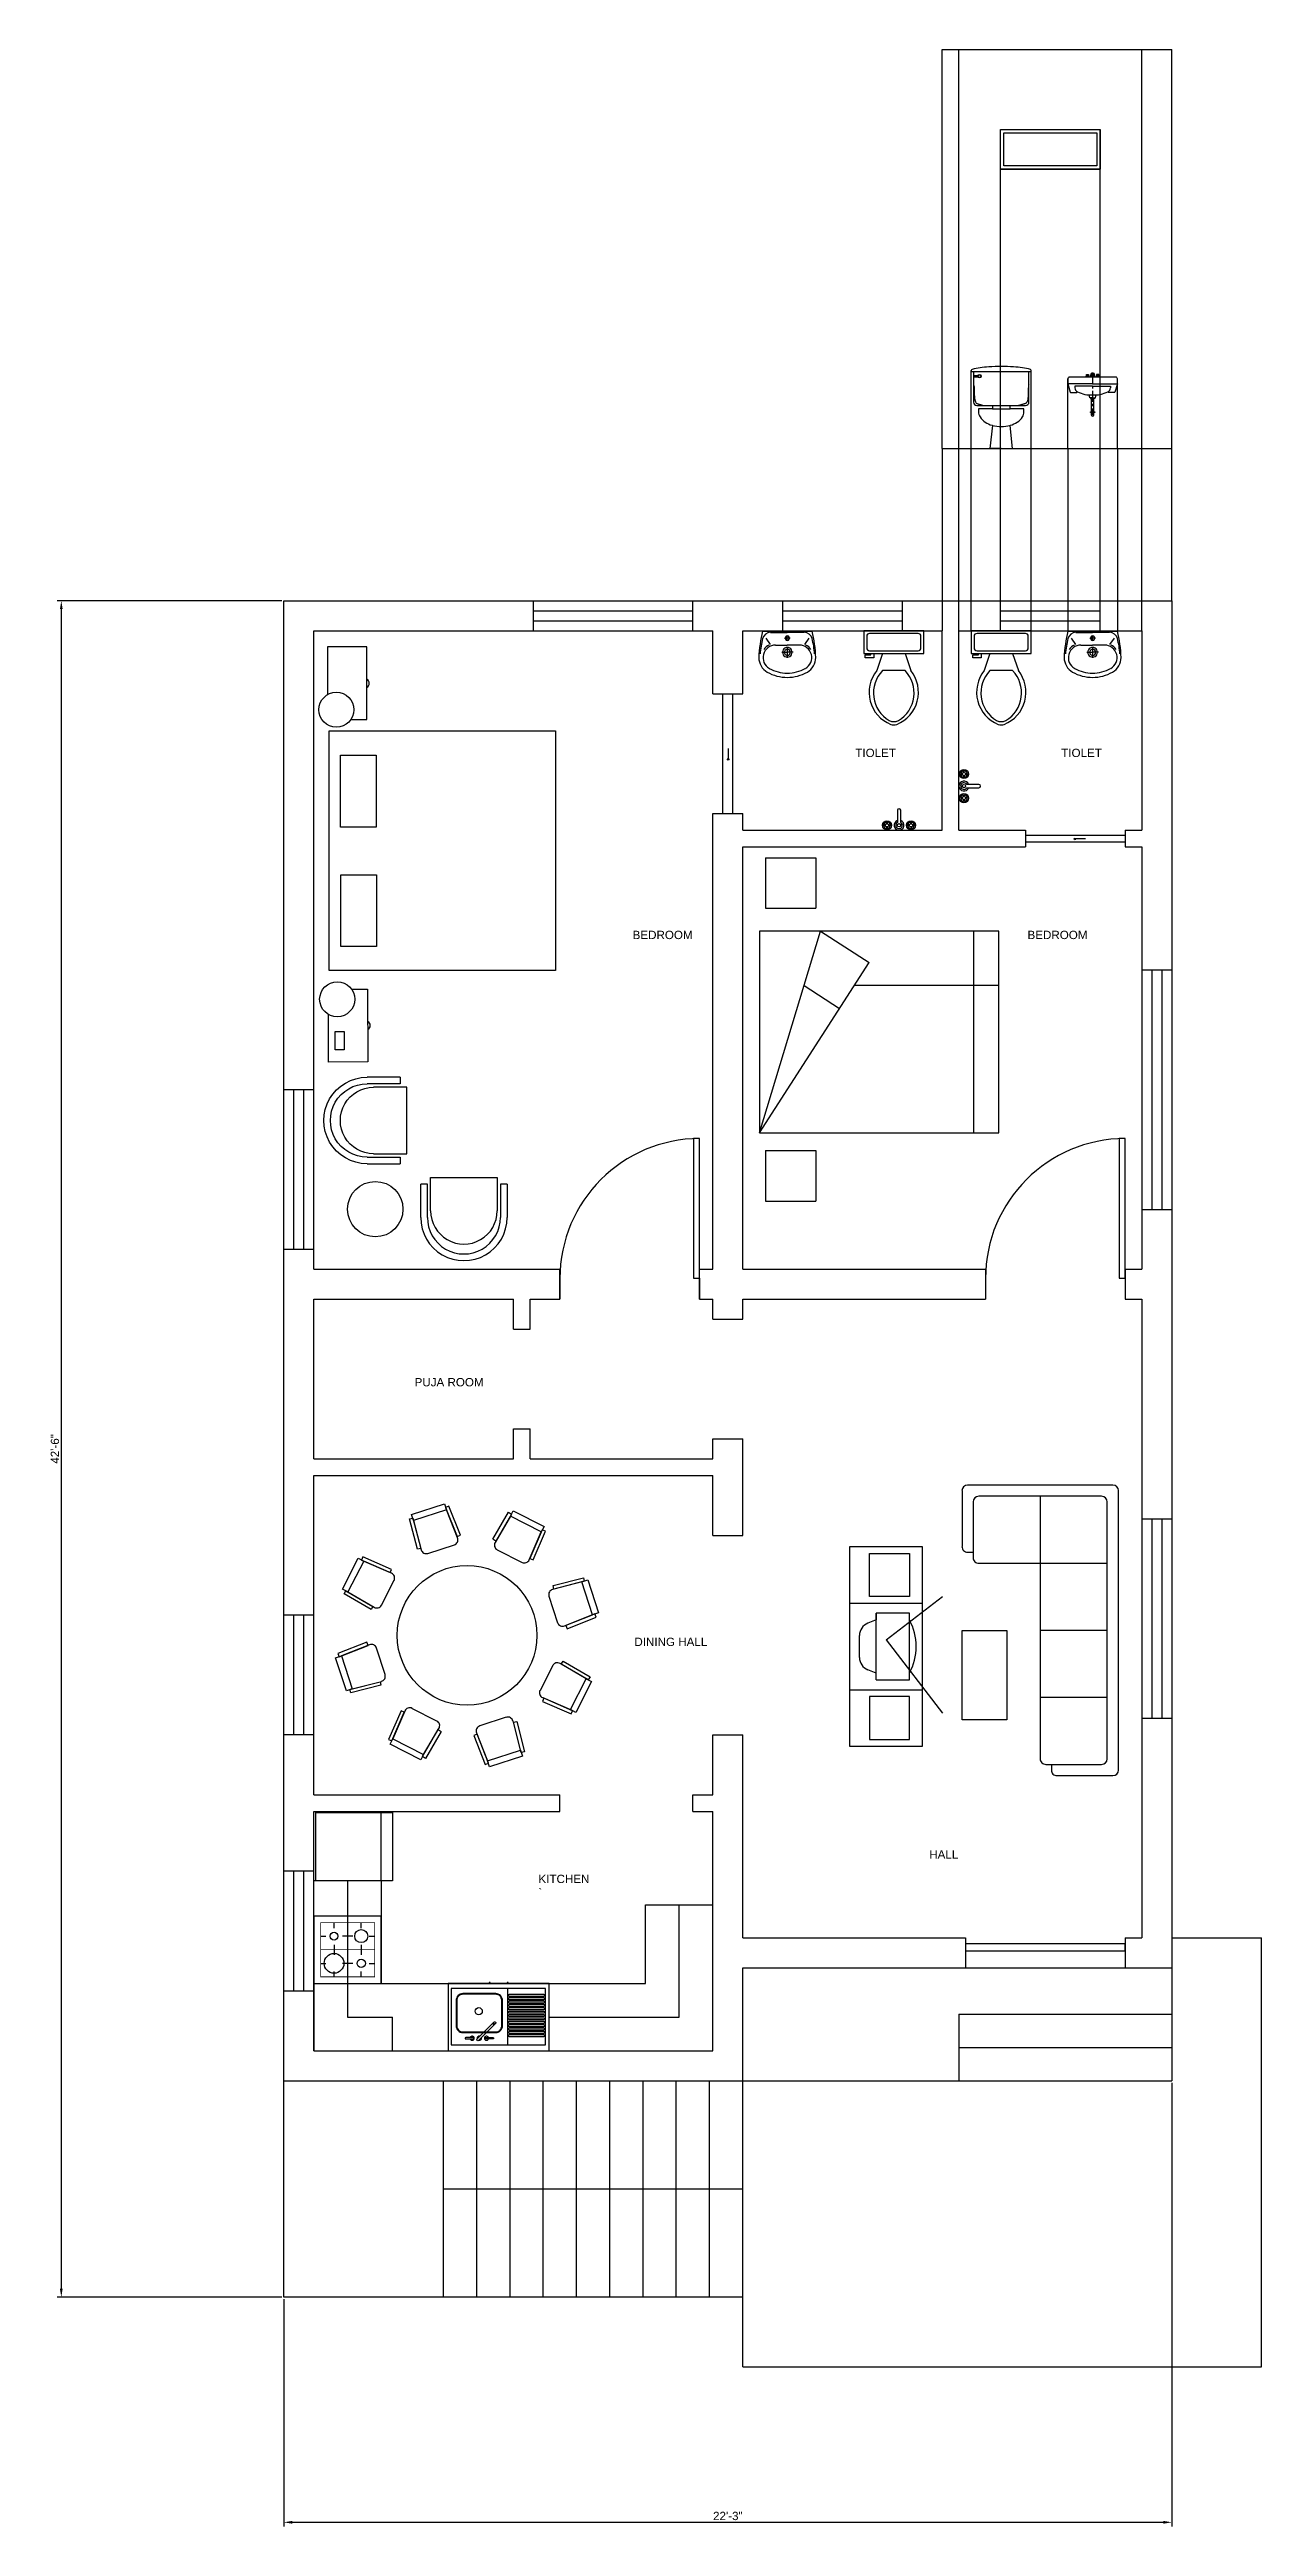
# Model space of a CAD drawing. Header units: inches. Extents: x 2289 to 2653, y 1474 to 2219.
import ezdxf

# ---------------------------------------------------------------- set-up
doc = ezdxf.new("R2010")
doc.units = ezdxf.units.IN
doc.linetypes.add('CENTER', pattern=[2, 1.25, -0.25, 0.25, -0.25])
for name, color, linetype in [('CATI', 34, 'Continuous'), ('DIMENSION', 7, 'Continuous'), ('DOORS', 3, 'Continuous'), ('FUR', 23, 'Continuous'), ('KAPı', 2, 'Continuous'), ('KULP', 3, 'Continuous'), ('PARKE', 33, 'Continuous'), ('STAIRS', 250, 'Continuous'), ('TBWC', 7, 'Continuous'), ('TEFRIS', 11, 'Continuous'), ('TEFRIŞ', 11, 'Continuous'), ('TEZGAH', 7, 'Continuous'), ('WALLS', 1, 'Continuous'), ('WASHROOM', 52, 'Continuous'), ('WINDOWS', 131, 'Continuous')]:
    doc.layers.add(name, color=color, linetype=linetype)
doc.styles.get("Standard").update_dxf_attribs({"font": 'arial.ttf'})
doc.dimstyles.new('ISO-25', dxfattribs={"dimtxt": 2.5, "dimasz": 2.5, "dimexe": 1.25, "dimexo": 0.625, "dimtad": 1, "dimdec": 0, "dimlunit": 4, "dimtxsty": 'Standard', "dimcen": 2.5, "dimadec": 0, "dimazin": 0, "dimtfac": 1, "dimtdec": 0, "dimtmove": 0, "dimatfit": 3, "dimfxl": 1, "dimarcsym": 0})

# ---------------------------------------------------------------- blocks, each defined once
blk = doc.blocks.new('*U2')
for p, q in [((0, 0), (0, -6)), ((-40, 0), (-40, -6))]:
    blk.add_line(p, q)
blk.add_lwpolyline([(0, 0), (0, 40), (-1.75, 40), (-1.75, 0)], close=True)
blk.add_arc((0, 0), 40, 90, 180)
blk = doc.blocks.new('*U9')
for p, q in [((0, 0), (0, -6)), ((-40, 0), (-40, -6))]:
    blk.add_line(p, q)
blk.add_lwpolyline([(0, 0), (-40, 0), (-40, -1.75), (0, -1.75)], close=True)
blk = doc.blocks.new('banghe19')
for p, q in [((-476, 1637), (-193, 1729)), ((-193, 1729), (-176, 1679)), ((-156, 1710), (-184, 1699)), ((-57, 1460), (-156, 1710)), ((-495, 1600), (-465, 1607)), ((-427, 1340), (-495, 1600)), ((-460, 1587), (-476, 1637)), ((-465, 1607), (-398, 1347)), ((-176, 1679), (-460, 1587)), ((-176, 1679), (-460, 1587)), ((-460, 1587), (-395, 1335)), ((-184, 1699), (-86, 1449)), ((-81, 1437), (-176, 1679)), ((221, 1425), (357, 1657)), ((373, 1623), (241, 1399)), ((383, 1641), (247, 1410)), ((357, 1657), (383, 1641)), ((373, 1623), (397, 1670)), ((638, 1488), (373, 1623)), ((638, 1488), (373, 1623)), ((397, 1670), (662, 1535)), ((647, 1507), (540, 1261)), ((567, 1249), (675, 1495)), ((662, 1535), (638, 1488)), ((675, 1495), (647, 1507)), ((-398, 1347), (-427, 1340)), ((-337, 1304), (-109, 1378)), ((-86, 1449), (-57, 1460)), ((247, 1410), (221, 1425)), ((259, 1336), (473, 1227)), ((535, 1250), (638, 1488)), ((-1070, 997), (-935, 1262)), ((-888, 1238), (-1023, 973)), ((-888, 1238), (-1023, 973)), ((-935, 1262), (-888, 1238)), ((-895, 1275), (-907, 1247)), ((-907, 1247), (-661, 1140)), ((-649, 1167), (-895, 1275)), ((-650, 1135), (-888, 1238)), ((-736, 859), (-627, 1073)), ((-661, 1140), (-649, 1167)), ((540, 1261), (567, 1249)), ((740, 1027), (1000, 1095)), ((1007, 1065), (747, 998)), ((987, 1060), (1037, 1076)), ((1000, 1095), (1007, 1065)), ((1037, 1076), (1129, 793)), ((-1023, 973), (-1070, 997)), ((-1057, 957), (-1041, 983)), ((-825, 821), (-1057, 957)), ((-1041, 983), (-810, 847)), ((-1023, 973), (-799, 841)), ((704, 937), (778, 709)), ((987, 1060), (735, 995)), ((747, 998), (740, 1027)), ((1079, 776), (987, 1060)), ((1079, 776), (987, 1060)), ((-810, 847), (-825, 821)), ((837, 681), (1079, 776)), ((1099, 784), (849, 686)), ((849, 686), (860, 657)), ((860, 657), (1110, 756)), ((1129, 793), (1079, 776)), ((1110, 756), (1099, 784)), ((-860, 543), (-1110, 444)), ((-1110, 444), (-1099, 416)), ((-1099, 416), (-849, 514)), ((-837, 519), (-1079, 424)), ((-849, 514), (-860, 543)), ((-704, 263), (-778, 491)), ((-1129, 407), (-1079, 424)), ((-1037, 124), (-1129, 407)), ((-1079, 424), (-987, 140)), ((-1079, 424), (-987, 140)), ((736, 341), (627, 127)), ((1023, 227), (799, 359)), ((810, 353), (825, 379)), ((1041, 217), (810, 353)), ((825, 379), (1057, 243)), ((888, -38), (1023, 227)), ((888, -38), (1023, 227)), ((1023, 227), (1070, 203)), ((1057, 243), (1041, 217)), ((-987, 140), (-1037, 124)), ((-1007, 135), (-747, 202)), ((-1000, 105), (-1007, 135)), ((-740, 173), (-1000, 105)), ((-987, 140), (-735, 205)), ((-747, 202), (-740, 173)), ((661, 60), (649, 33)), ((649, 33), (895, -75)), ((650, 65), (888, -38)), ((907, -47), (661, 60)), ((1070, 203), (935, -62)), ((-567, -49), (-675, -295)), ((-647, -307), (-540, -61)), ((-535, -50), (-638, -288)), ((-540, -61), (-567, -49)), ((-259, -136), (-473, -27)), ((-383, -441), (-247, -210)), ((-373, -423), (-241, -199)), ((-247, -210), (-221, -225)), ((337, -104), (109, -178)), ((460, -387), (395, -135)), ((398, -147), (427, -140)), ((465, -407), (398, -147)), ((427, -140), (495, -400)), ((935, -62), (888, -38)), ((895, -75), (907, -47)), ((-675, -295), (-647, -307)), ((-662, -335), (-638, -288)), ((-397, -470), (-662, -335)), ((-638, -288), (-373, -423)), ((-638, -288), (-373, -423)), ((-373, -423), (-397, -470)), ((-221, -225), (-357, -457)), ((86, -249), (57, -260)), ((57, -260), (156, -510)), ((81, -237), (176, -479)), ((184, -499), (86, -249)), ((176, -479), (460, -387)), ((176, -479), (460, -387)), ((460, -387), (476, -437)), ((495, -400), (465, -407)), ((-357, -457), (-383, -441)), ((156, -510), (184, -499)), ((193, -529), (176, -479)), ((476, -437), (193, -529))]:
    blk.add_line(p, q)
blk.add_circle((0, 600), 600)
for centre, start, end in [((-351, 1347), 194.546, 288), ((-123, 1421), 288, 21.454), ((280, 1376), 149.546, 243), ((-667, 1093), 333, 66.454), ((493, 1267), 243, 336.454), ((-776, 880), 239.546, 333), ((747, 951), 104.546, 198), ((821, 723), 198, 291.454), ((-821, 477), 18, 111.454), ((-747, 249), 284.546, 18), ((776, 320), 59.546, 153), ((667, 107), 153, 246.454), ((-493, -67), 63, 156.454), ((-280, -176), 329.546, 63), ((123, -221), 108, 201.454), ((351, -147), 14.546, 108)]:
    blk.add_arc(centre, 45, start, end)
blk = doc.blocks.new('ARF17')
for p, q in [((0.179, 0.541), (0.179, 0.493)), ((0.421, 0.541), (0.421, 0.493)), ((0.059, 0.421), (0.107, 0.421)), ((0.179, 0.255), (0.179, 0.345)), ((0.345, 0.421), (0.255, 0.421)), ((0.421, 0.255), (0.421, 0.345)), ((0.493, 0.421), (0.541, 0.421)), ((0.059, 0.179), (0.107, 0.179)), ((0.179, 0.107), (0.179, 0.059)), ((0.345, 0.179), (0.255, 0.179)), ((0.421, 0.107), (0.421, 0.059)), ((0.493, 0.179), (0.541, 0.179))]:
    blk.add_line(p, q)
blk.add_lwpolyline([(0, 0.6), (0, 0), (0.6, 0), (0.6, 0.6)], close=True)
at = {"const_width": 0.006}
blk.add_lwpolyline([(0.059, 0.541), (0.059, 0.059), (0.541, 0.059), (0.541, 0.541)], close=True, dxfattribs=at)
at = {"const_width": 0.005}
for points in [[(0.3, 0.541), (0.3, 0.059)], [(0.059, 0.3), (0.541, 0.3)]]:
    blk.add_lwpolyline(points, dxfattribs=at)
for centre, radius in [((0.179, 0.421), 0.0879), ((0.421, 0.421), 0.0352), ((0.421, 0.179), 0.058), ((0.179, 0.179), 0.0373)]:
    blk.add_circle(centre, radius)
blk = doc.blocks.new('AR365L')
blk.add_line((0, 0.1), (0.61, 0.1))
blk.add_lwpolyline([(0, 0), (0, 0.68), (0.61, 0.68), (0.61, 0)], close=True)
blk = doc.blocks.new('KLM21SAG')
blk.add_lwpolyline([(0.9, -0.6), (0.9, 0), (0, 0), (0, -0.6)], close=True)
at = {"layer": 'KULP'}
for points in [[(0.365, -0.6), (0.365, -0.61), (0.375, -0.61), (0.375, -0.6)], [(0.525, -0.6), (0.525, -0.61), (0.535, -0.61), (0.535, -0.6)]]:
    blk.add_lwpolyline(points, dxfattribs=at)
at = {"layer": 'TEFRIS'}
blk.add_line((0.373, -0.555), (0.373, -0.055), dxfattribs=at)
blk.add_lwpolyline([(0.033, -0.055), (0.033, -0.555), (0.873, -0.555), (0.873, -0.055)], close=True, dxfattribs=at)
for points in [[(0.053, -0.125), (0.353, -0.125, -1), (0.353, -0.145), (0.053, -0.145, -1), (0.053, -0.125)], [(0.053, -0.155), (0.353, -0.155, -1), (0.353, -0.175), (0.053, -0.175, -1), (0.053, -0.155)], [(0.053, -0.185), (0.353, -0.185, -1), (0.353, -0.205), (0.053, -0.205, -1), (0.053, -0.185)], [(0.053, -0.215), (0.353, -0.215, -1), (0.353, -0.235), (0.053, -0.235, -1), (0.053, -0.215)], [(0.053, -0.245), (0.353, -0.245, -1), (0.353, -0.265), (0.053, -0.265, -1), (0.053, -0.245)], [(0.053, -0.275), (0.353, -0.275, -1), (0.353, -0.295), (0.053, -0.295, -1), (0.053, -0.275)], [(0.053, -0.305), (0.353, -0.305, -1), (0.353, -0.325), (0.053, -0.325, -1), (0.053, -0.305)], [(0.053, -0.335), (0.353, -0.335, -1), (0.353, -0.355), (0.053, -0.355, -1), (0.053, -0.335)], [(0.053, -0.365), (0.353, -0.365, -1), (0.353, -0.385), (0.053, -0.385, -1), (0.053, -0.365)], [(0.053, -0.395), (0.353, -0.395, -1), (0.353, -0.415), (0.053, -0.415, -1), (0.053, -0.395)], [(0.053, -0.425), (0.353, -0.425, -1), (0.353, -0.445), (0.053, -0.445, -1), (0.053, -0.425)], [(0.053, -0.455), (0.353, -0.455, -1), (0.353, -0.475), (0.053, -0.475, -1), (0.053, -0.455)], [(0.053, -0.485), (0.353, -0.485, -1), (0.353, -0.505), (0.053, -0.505, -1), (0.053, -0.485)]]:
    blk.add_lwpolyline(points, format="xyb", dxfattribs=at)
for points in [[(0.417, -0.223), (0.417, -0.45, 0.414214), (0.477, -0.51), (0.769, -0.51, 0.414214), (0.829, -0.45), (0.829, -0.223, 0.414214), (0.769, -0.163), (0.477, -0.163, 0.414214)], [(0.423, -0.223), (0.423, -0.45, 0.414214), (0.477, -0.504), (0.769, -0.504, 0.414214), (0.823, -0.45), (0.823, -0.223, 0.414214), (0.769, -0.169), (0.477, -0.169, 0.414214)], [(0.479, -0.243), (0.63, -0.093, -1), (0.643, -0.106), (0.493, -0.257, -1)], [(0.502, -0.107), (0.57, -0.107, -0.563183), (0.57, -0.119), (0.502, -0.119, -1)], [(0.744, -0.107), (0.675, -0.107, 0.563183), (0.675, -0.119), (0.744, -0.119, 1)]]:
    blk.add_lwpolyline(points, format="xyb", close=True, dxfattribs=at)
for centre, radius in [((0.496, -0.24), 0.00635), ((0.628, -0.353), 0.0317)]:
    blk.add_circle(centre, radius, dxfattribs=at)
for centre, start, end in [((0.559, -0.113), 199.4712, 160.5288), ((0.623, -0.113), 75, 195), ((0.623, -0.113), 255, 15), ((0.687, -0.113), 19.4712, 340.5288)]:
    blk.add_arc(centre, 0.0191, start, end, dxfattribs=at)
at = {"layer": 'TEZGAH'}
blk.add_lwpolyline([(0, 0), (0, -0.6), (0.9, -0.6), (0.9, 0)], close=True, dxfattribs=at)
blk = doc.blocks.new('banghe56')
for p, q in [((-16, 1486), (-16, 39)), ((1207, 1541), (39, 1541)), ((2821, 1541), (762, 1541)), ((2876, 929), (2876, 1486)), ((95, 1374), (95, 151)), ((1207, 1430), (151, 1430)), ((762, 151), (762, 1430)), ((2709, 1430), (874, 1430)), ((1430, 1430), (1430, 762)), ((2097, 1430), (2097, 762)), ((2765, 818), (2765, 1374)), ((95, 762), (2709, 762)), ((95, 762), (762, 762)), ((2765, 874), (2821, 874)), ((1430, 429), (2320, 429)), ((1430, -16), (1430, 429)), ((2320, 429), (2320, -16)), ((151, 95), (707, 95)), ((651, 39), (651, 95)), ((39, -16), (596, -16)), ((2320, -16), (1430, -16))]:
    blk.add_line(p, q)
for centre, start, end in [((39, 1486), 90, 180), ((2821, 1486), 0, 90), ((151, 1374), 90, 180), ((2709, 1374), 0, 90), ((2709, 818), 270, 0), ((2821, 929), 270, 0), ((39, 39), 180, 270), ((151, 151), 180, 270), ((596, 39), 270, 0), ((707, 151), 270, 0)]:
    blk.add_arc(centre, 55.6, start, end)
blk = doc.blocks.new('banghe71')
for p, q in [((0, 733), (0, 0)), ((2000, 733), (0, 733)), ((500, 533), (67, 533)), ((67, 533), (67, 133)), ((500, 133), (500, 533)), ((567, 733), (567, 0)), ((733, 467), (766, 550)), ((890, 633), (1110, 633)), ((1267, 467), (1234, 550)), ((1433, 733), (1433, 0)), ((1500, 533), (1933, 533)), ((1500, 133), (1500, 533)), ((1933, 533), (1933, 133)), ((2000, 0), (2000, 733)), ((1067, 367), (333, -200)), ((667, 467), (733, 467)), ((667, 467), (1333, 467)), ((667, 467), (667, 133)), ((1067, 367), (1500, -200)), ((1333, 467), (1267, 467)), ((1333, 133), (1333, 467)), ((0, 0), (2000, 0)), ((67, 133), (500, 133)), ((667, 133), (1333, 133)), ((1933, 133), (1500, 133))]:
    blk.add_line(p, q)
for centre, radius, start, end in [((890, 500), 133, 90, 158.1986), ((1110, 500), 133, 21.8014, 90), ((1000, 613), 549, 240.9454, 299.0546)]:
    blk.add_arc(centre, radius, start, end)
blk = doc.blocks.new('banghe49')
for p, q in [((-317, 834), (-317, 1502)), ((-317, 1502), (17, 1502)), ((-250, 1602), (83, 1602)), ((-250, 1602), (-250, 1535)), ((-250, 1535), (83, 1535)), ((17, 834), (-317, 834)), ((83, 801), (-250, 801)), ((-250, 801), (-250, 734)), ((-1324, 528), (-1324, 195)), ((-1324, 528), (-1257, 528)), ((-1257, 528), (-1257, 195)), ((-556, 595), (-1224, 595)), ((-1224, 595), (-1224, 261)), ((-556, 261), (-556, 595)), ((-523, 195), (-523, 528)), ((-523, 528), (-456, 528)), ((-456, 195), (-456, 528)), ((83, 734), (-250, 734))]:
    blk.add_line(p, q)
blk.add_circle((0, 278), 278)
for centre, radius in [((17, 1168), 334), ((83, 1168), 434), ((83, 1168), 367)]:
    blk.add_arc(centre, radius, 270, 90)
at = {"extrusion": (0, 0, -1)}
for centre, major_axis, start_param, end_param in [((-890, 261), (-236, 236), 2.356194, 5.497787), ((-890, 195), (-307, 307), 2.356194, 5.497787), ((-890, 195), (260, 260), 0.785398, 3.926991)]:
    blk.add_ellipse(centre, major_axis=major_axis, ratio=1, start_param=start_param, end_param=end_param, dxfattribs=at)
blk = doc.blocks.new('hgjfhjgjd')
at = {"layer": 'CATI'}
for p, q in [((85915.6, -3947.5), (85897.5, -3975.7)), ((85915.6, -4102), (85915.6, -3987.4)), ((85958.8, -4082), (85798.8, -4082))]:
    blk.add_line(p, q, dxfattribs=at)
at = {"layer": 'PARKE'}
for p, q in [((85744.6, -3916.8), (85744.6, -3956.8)), ((85784.6, -3916.8), (85744.6, -3916.8)), ((85784.6, -3916.8), (85784.6, -3956.8)), ((85798.8, -3912), (85958.8, -3960.6)), ((85798.8, -3912), (85933.9, -3999.2)), ((85976.9, -3916.8), (85976.9, -3956.8)), ((86016.9, -3916.8), (85976.9, -3916.8)), ((86016.9, -3916.8), (86016.9, -3956.8)), ((85784.6, -3956.8), (85744.6, -3956.8)), ((85958.8, -3960.6), (85933.9, -3999.2)), ((86016.9, -3956.8), (85976.9, -3956.8))]:
    blk.add_line(p, q, dxfattribs=at)
blk.add_lwpolyline([(85798.8, -4102), (85958.8, -4102), (85958.8, -3912), (85798.8, -3912)], close=True, dxfattribs=at)
blk = doc.blocks.new('Faucet - Bathroom top')
for p, q in [((-4.107, 0.125), (-4.375, 0.125)), ((-3.75, 0.4788), (-3.75, 0.75)), ((-3.5, 0.482), (-3.5, 0.75)), ((-3.1461, 0.125), (-2.875, 0.125)), ((3.143, 0.125), (2.875, 0.125)), ((3.5, 0.4788), (3.5, 0.75)), ((3.75, 0.482), (3.75, 0.75)), ((4.1039, 0.125), (4.375, 0.125)), ((-4.1039, -0.125), (-4.375, -0.125)), ((-3.75, -0.4821), (-3.75, -0.75)), ((-3.5, -0.4789), (-3.5, -0.75)), ((-3.143, -0.125), (-2.875, -0.125)), ((-0.5, -0.8639), (-0.5, -4.5)), ((0.5, -4.5), (0.5, -0.8631)), ((3.1461, -0.125), (2.875, -0.125)), ((3.5, -0.4821), (3.5, -0.75)), ((3.75, -0.4789), (3.75, -0.75)), ((4.107, -0.125), (4.375, -0.125))]:
    blk.add_line(p, q)
for centre, radius in [((-3.625, 0), 1.375), ((-4.625, 0), 0.2795), ((-3.625, 0), 0.5), ((-3.625, 1), 0.2795), ((-2.625, 0), 0.2795), ((0, 0), 0.5), ((3.625, 0), 1.375), ((2.625, 0), 0.2795), ((3.625, 0), 0.5), ((3.625, 1), 0.2795), ((4.625, 0), 0.2795), ((-3.625, -1), 0.2795), ((3.625, -1), 0.2795)]:
    blk.add_circle(centre, radius)
for centre, radius, start, end in [((-3.625, 0), 1, 105.2407, 164.2093), ((-3.625, 0), 1, 16.44125, 74.07887), ((0, 0), 1.5, 289.6514, 250.3603), ((0, 0), 1, 300.3431, 239.7554), ((3.625, 0), 1, 106.12, 164.0884), ((3.625, 0), 1, 16.23422, 73.90469), ((-3.625, 0), 1, 196.2342, 253.9047), ((-3.625, 0), 1, 286.12, 344.0884), ((0, -4.5), 0.5, 180, 0), ((3.625, 0), 1, 196.4413, 254.0789), ((3.625, 0), 1, 285.2407, 344.2093)]:
    blk.add_arc(centre, radius, start, end)
blk = doc.blocks.new('Toilet - top')
for p, q in [((-10, -8.5), (-8, -8.5)), ((-10, -9.5), (-10, -8.5)), ((-8, -8.5), (-8, -8)), ((-7, -8), (-7, -9.5)), ((-4, -8), (-6, -14)), ((4, -8), (6, -14)), ((9.5, -6), (9.5, -2)), ((-7, -9.5), (-10, -9.5)), ((4, -14), (-4, -14))]:
    blk.add_line(p, q)
blk.add_lwpolyline([(10.5, -8), (10.5, 0), (-10.5, 0), (-10.5, -8)], close=True)
for points in [[(-9.5, -2), (-9.5, -6)], [(8.5, -1), (-8.5, -1)], [(-8.5, -7), (8.5, -7)]]:
    blk.add_lwpolyline(points)
for centre, radius, start, end in [((-8.62, -1.88), 0.884, 81.8699, 188.1301), ((-8.62, -6.12), 0.884, 171.8699, 278.1301), ((8.62, -1.88), 0.884, 351.8699, 98.1301), ((8.62, -6.12), 0.884, 261.8699, 8.1301), ((3.52, -21.58), 12.17, 141.46911, 247.97143), ((4.2, -21.82), 11.33, 136.36773, 238.94682), ((-3.52, -21.58), 12.17, 292.02843, 38.53071), ((-4.2, -21.82), 11.33, 301.05301, 43.63209), ((0, -27.88), 4, 245.73182, 294.26817), ((0, -29), 4, 254.86053, 285.13947)]:
    blk.add_arc(centre, radius, start, end)
blk = doc.blocks.new('20')
at = {"layer": 'TEFRIŞ'}
for p, q in [((-1695.8, 84.6), (-1657.1, 84.6)), ((-1693.3, 79.1), (-1689.8, 74.2)), ((-1689.5, 83.6), (-1676.5, 83.6)), ((-1663.4, 83.6), (-1676.5, 83.6)), ((-1659.6, 79.1), (-1663.2, 74.2)), ((-1685.8, 73.6), (-1676.5, 73.6)), ((-1667.2, 73.6), (-1676.5, 73.6))]:
    blk.add_line(p, q, dxfattribs=at)
at = {"layer": 'TEFRIŞ', "color": 8}
for p, q in [((-1678.6, 79.1), (-1676.5, 79.1)), ((-1676.5, 77), (-1676.5, 81.2)), ((-1674.3, 79.1), (-1676.5, 79.1)), ((-1680.9, 68.1), (-1676.5, 68.1)), ((-1676.5, 72.4), (-1676.5, 63.9)), ((-1672, 68.1), (-1676.5, 68.1))]:
    blk.add_line(p, q, dxfattribs=at)
at = {"layer": 'TEFRIŞ'}
for centre, major_axis, start_param, end_param in [((-1578.9, 57.7), (84.9, 84.9), 2.129634, 2.303897), ((-1623.6, 60.7), (52.6, 52.6), 2.110921, 2.27395), ((-1689.5, 77.2), (4.58, 4.58), 0.785398, 2.110921), ((-1663.4, 77.2), (4.58, -4.58), 1.030672, 2.356194), ((-1774.1, 57.7), (84.9, -84.9), 0.837695, 1.011959), ((-1729.3, 60.7), (52.6, -52.6), 0.867643, 1.030672), ((-1685.8, 64), (9.16, 9.16), 2.356194, 3.415633), ((-1685.8, 64), (6.85, 6.85), 0.778431, 3.420188), ((-1685.8, 64), (7.77, -7.77), 2.837424, 3.323056), ((-1667.1, 64), (6.85, -6.85), 6.00459, 8.646347), ((-1667.1, 64), (7.77, 7.77), -0.181463, 0.304169), ((-1667.2, 64), (9.16, -9.16), 6.009145, 7.068583), ((-1676.5, 80.5), (22.6, 22.6), 3.415633, 3.926991), ((-1676.5, 80.5), (20.3, -20.3), 4.986429, 5.497787), ((-1676.5, 80.5), (20.3, 20.3), 3.926991, 4.438348), ((-1676.5, 80.5), (22.6, -22.6), 5.497787, 6.009145)]:
    blk.add_ellipse(centre, major_axis=major_axis, ratio=1, start_param=start_param, end_param=end_param, dxfattribs=at)
at = {"layer": 'TEFRIŞ', "color": 8}
for centre, major_axis, start_param, end_param in [((-1676.5, 79.1), (1.24, -1.24), 2.356194, 5.497787), ((-1676.5, 79.1), (1.24, -1.24), 5.497787, 8.63938), ((-1676.5, 68.1), (2.65, -2.65), 2.356194, 5.497787), ((-1676.5, 68.1), (1.63, 1.63), 0.785398, 3.926991), ((-1676.5, 68.1), (2.65, -2.65), 5.497787, 8.63938), ((-1676.5, 68.1), (1.63, 1.63), 3.926991, 7.068583)]:
    blk.add_ellipse(centre, major_axis=major_axis, ratio=1, start_param=start_param, end_param=end_param, dxfattribs=at)
blk = doc.blocks.new('WC01_F')
at = {"linetype": 'Continuous'}
for p, q in [((20, 695), (520, 695)), ((190, 390), (350, 390)), ((190, 360), (350, 360))]:
    blk.add_line(p, q, dxfattribs=at)
for p, q in [((20, 659), (58, 659)), ((20, 649), (58, 649)), ((475, 390), (490, 390)), ((270, 0), (167, 0))]:
    blk.add_line(p, q)
blk.add_lwpolyline([(50, 390), (190, 390), (190, 360), (65, 360), (65, 333, 0.142647), (79, 286, 0.107171), (125, 239, 0.078572), (188, 211, 0.001404), (190, 210), (167, 0), (373, 0), (350, 210, 0.001404), (352, 211, 0.078572), (415, 239, 0.107171), (461, 286, 0.142647), (475, 333), (475, 360), (350, 360), (350, 390), (490, 390, 0.414214), (520, 420), (520, 695), (540, 695), (540, 705, 0.326093), (533, 714, 0.044539), (461, 730, 0.019249), (382, 738, 0.013723), (270, 741, 0.013723), (158, 738, 0.019249), (79, 730, 0.044539), (7, 714, 0.326093), (0, 705), (0, 695), (20, 695), (20, 420, 0.414214), (50, 390), (65, 390)], format="xyb")
for points in [[(20, 577), (23, 570), (25, 559), (26, 544), (27, 526), (27, 508), (27, 488), (28, 470), (29, 454), (31, 440), (34, 430), (37, 422), (41, 416), (45, 411), (49, 408), (53, 406), (58, 404), (62, 403), (66, 401), (71, 400), (77, 399), (84, 397), (92, 395), (103, 393), (115, 390)], [(520, 577), (517, 570), (515, 559), (514, 544), (513, 526), (513, 508), (513, 488), (512, 470), (511, 454), (509, 440), (506, 430), (503, 422), (499, 416), (495, 411), (491, 408), (487, 406), (482, 404), (478, 403), (474, 401), (469, 400), (463, 399), (456, 397), (448, 395), (437, 393), (425, 390)]]:
    blk.add_lwpolyline(points)
for radius in [16.2, 11.2]:
    blk.add_circle((74, 654), radius)
blk.add_arc((270, 514), 314, 255.2338, 284.7662, dxfattribs=at)
blk = doc.blocks.new('LAVABO1F')
at = {"layer": 'TBWC', "color": 3, "linetype": 'CENTER'}
for p, q in [((0, 8.47), (0, 3.75)), ((0, 8.3), (0, 8.47))]:
    blk.add_line(p, q, dxfattribs=at)
at = {"layer": 'TBWC', "color": 5, "linetype": 'Continuous'}
for p, q in [((0, 7), (-2, 7)), ((-2, 7), (-2, 6.8)), ((0, 7), (2, 7)), ((2, 7), (2, 6.8)), ((0, 4), (0, 3.75))]:
    blk.add_line(p, q, dxfattribs=at)
at = {"layer": 'TBWC', "color": 3, "linetype": 'Continuous'}
for p, q in [((-0.63, 8.3), (-0.65, 8)), ((-0.53, 8.3), (-0.5, 8)), ((0.53, 8.3), (0.5, 8)), ((0.63, 8.3), (0.65, 8))]:
    blk.add_line(p, q, dxfattribs=at)
at = {"layer": 'TBWC', "color": 5, "linetype": 'Continuous'}
for points in [[(-0.23, 8.01), (-0.17, 8.37, -0.371222), (-0.04, 8.47, 0.008086), (0, 8.47, 0.008086), (0.04, 8.47, -0.371222), (0.17, 8.37), (0.23, 8.01)], [(2.8, 7.25), (2.8, 7.8, 0.414214), (2.6, 8), (0, 8), (-2.6, 8, 0.414214), (-2.8, 7.8), (-2.8, 7.25)], [(0, 7.25), (-2.8, 7.25), (-2.52, 6.32, 0.331206), (-2.43, 6.25), (-1.85, 6.25, 0.414214), (-1.75, 6.35), (-1.75, 6.36)], [(0, 7.25), (2.8, 7.25), (2.52, 6.32, -0.331206), (2.43, 6.25), (1.85, 6.25, -0.414214), (1.75, 6.35), (1.75, 6.36)], [(0, 5.58), (-0.15, 5.58), (-0.15, 4.1, 1)], [(-0.15, 4), (-0.15, 3.75, 1), (0.15, 3.75), (0.15, 4)]]:
    blk.add_lwpolyline(points, format="xyb", dxfattribs=at)
for points in [[(-0.75, 8), (-0.7, 8.3), (-0.45, 8.3), (-0.4, 8)], [(0, 5.67), (-0.32, 5.67), (-0.4, 6.01)], [(-0.24, 5.67), (-0.24, 5.58), (0.1, 5.58)], [(0.24, 5.67), (0.24, 5.58), (-0.11, 5.58)], [(0.24, 5.67), (0.24, 5.58), (-0.1, 5.58)], [(0, 5.67), (0.32, 5.67), (0.4, 6.01)], [(0.75, 8), (0.7, 8.3), (0.45, 8.3), (0.4, 8)], [(0.15, 4.1), (0.15, 5.59)]]:
    blk.add_lwpolyline(points, dxfattribs=at)
for points in [[(-0.14, 8.3), (-0.14, 8.19), (0.13, 8.19), (0.13, 8.3)], [(-0.25, 4), (-0.25, 4.1), (0.24, 4.1), (0.24, 4)]]:
    blk.add_lwpolyline(points, close=True, dxfattribs=at)
for centre, radius, start, end in [((-1.5, 6.8), 0.5, 180, 244.1021), ((-0.19, 9.5), 3.51, 244.1021, 273.0665), ((0.19, 9.5), 3.51, 266.9335, 295.8979), ((1.5, 6.8), 0.5, 295.8979, 0)]:
    blk.add_arc(centre, radius, start, end, dxfattribs=at)
blk = doc.blocks.new('*D41')
at = {"layer": 'Defpoints', "color": 0, "transparency": 16777216}
for p in [(2359.38, 2053.41), (2292.41, 1543.41), (2359.38, 1543.41)]:
    blk.add_point(p, dxfattribs=at)
at = {"layer": 'DIMENSION', "color": 0, "lineweight": -2, "transparency": 16777216}
for p, q in [((2358.76, 2053.41), (2291.16, 2053.41)), ((2292.41, 2050.91), (2292.41, 1545.91)), ((2358.76, 1543.41), (2291.16, 1543.41))]:
    blk.add_line(p, q, dxfattribs=at)
at = {"layer": 'DIMENSION', "color": 0, "transparency": 16777216}
for points in [[(2291.99, 2050.91), (2292.82, 2050.91), (2292.41, 2053.41)], [(2291.99, 1545.91), (2292.82, 1545.91), (2292.41, 1543.41)]]:
    blk.add_solid(points, dxfattribs=at)
at = {"layer": 'DIMENSION', "color": 0, "transparency": 16777216, "insert": (2290.5, 1798.41), "char_height": 2.5, "attachment_point": 5, "rotation": 90}
blk.add_mtext('42\'-6"', dxfattribs=at)
blk = doc.blocks.new('*D42')
at = {"layer": 'Defpoints', "color": 0, "transparency": 16777216}
for p in [(2626.38, 1608.41), (2359.38, 1543.41), (2626.38, 1475.68)]:
    blk.add_point(p, dxfattribs=at)
at = {"layer": 'DIMENSION', "color": 0, "lineweight": -2, "transparency": 16777216}
for p, q in [((2626.38, 1607.79), (2626.38, 1474.43)), ((2359.38, 1542.79), (2359.38, 1474.43)), ((2361.88, 1475.68), (2623.88, 1475.68))]:
    blk.add_line(p, q, dxfattribs=at)
at = {"layer": 'DIMENSION', "color": 0, "transparency": 16777216}
for points in [[(2361.88, 1476.1), (2361.88, 1475.26), (2359.38, 1475.68)], [(2623.88, 1476.1), (2623.88, 1475.26), (2626.38, 1475.68)]]:
    blk.add_solid(points, dxfattribs=at)
at = {"layer": 'DIMENSION', "color": 0, "transparency": 16777216, "insert": (2492.88, 1477.58), "char_height": 2.5, "attachment_point": 5}
blk.add_mtext('22\'-3"', dxfattribs=at)

msp = doc.modelspace()

# ---------------------------------------------------------------- linework, layer by layer
for p, q in [((2557.38, 2219.15), (2626.38, 2219.15)), ((2574.88, 2099.15), (2574.88, 2195.15)), ((2604.88, 2099.15), (2604.88, 2195.15)), ((2574.88, 2183.15), (2604.88, 2183.15)), ((2566.11, 2099.15), (2566.11, 2122.65)), ((2584.11, 2099.15), (2584.11, 2122.65)), ((2595.14, 2099.15), (2595.14, 2120.12)), ((2610.06, 2099.15), (2610.06, 2120.12)), ((2557.38, 2099.15), (2626.38, 2099.15)), ((2557.38, 2099.15), (2557.38, 2044.41)), ((2562.38, 2044.41), (2562.38, 2099.15)), ((2566.11, 2044.41), (2566.11, 2099.15)), ((2574.88, 2053.41), (2574.88, 2099.15)), ((2584.11, 2044.41), (2584.11, 2099.15)), ((2595.14, 2099.15), (2595.14, 2044.41)), ((2604.88, 2053.41), (2604.88, 2099.15)), ((2610.06, 2099.15), (2610.06, 2044.3)), ((2617.38, 2044.41), (2617.38, 2099.15)), ((2626.38, 2053.41), (2626.38, 2099.15)), ((2610.06, 2044.3), (2610.06, 2044.41)), ((2442.38, 1843.41), (2442.38, 1852.41)), ((2484.38, 1843.41), (2484.38, 1852.41)), ((2570.38, 1852.41), (2570.38, 1843.41)), ((2612.38, 1852.41), (2612.38, 1843.41)), ((2564.38, 1651.41), (2564.38, 1642.41)), ((2612.38, 1651.41), (2612.38, 1642.41))]:
    msp.add_line(p, q)
msp.add_lwpolyline([(2434.38, 2050.41), (2482.38, 2050.41)])
at = {"layer": 'KAPı'}
for p, q in [((2492.97, 2008.97), (2492.97, 2005.86)), ((2600.45, 1981.82), (2597.34, 1981.82))]:
    msp.add_line(p, q, dxfattribs=at)
for points in [[(2492.97, 2005.45), (2492.7, 2005.86), (2493.24, 2005.86)], [(2596.93, 1981.82), (2597.34, 1982.09), (2597.34, 1981.55)]]:
    msp.add_lwpolyline(points, close=True, dxfattribs=at)
at = {"layer": 'STAIRS'}
for p, q in [((2562.31, 1628.41), (2626.38, 1628.41)), ((2562.31, 1628.41), (2562.31, 1608.41)), ((2562.31, 1618.41), (2626.38, 1618.41)), ((2407.38, 1543.41), (2407.38, 1608.41)), ((2417.38, 1543.41), (2417.38, 1608.41)), ((2427.38, 1543.41), (2427.38, 1608.41)), ((2437.38, 1543.41), (2437.38, 1608.41)), ((2447.38, 1543.41), (2447.38, 1608.41)), ((2457.38, 1543.41), (2457.38, 1608.41)), ((2467.38, 1543.41), (2467.38, 1608.41)), ((2477.38, 1543.41), (2477.38, 1608.41)), ((2487.38, 1543.41), (2487.38, 1608.41)), ((2497.38, 1543.41), (2497.38, 1608.41)), ((2407.38, 1575.91), (2497.38, 1575.91))]:
    msp.add_line(p, q, dxfattribs=at)
at = {"layer": 'TEFRIS'}
msp.add_line((2376.43, 1985.37), (2376.38, 2006.92), dxfattribs=at)
for points in [[(2379.52, 2017.68), (2384.32, 2017.69), (2384.26, 2039.57), (2372.47, 2039.54), (2372.51, 2025.22)], [(2379.74, 1936.62), (2384.53, 1936.63), (2384.59, 1914.75), (2372.8, 1914.72), (2372.76, 1929.03)]]:
    msp.add_lwpolyline(points, dxfattribs=at)
for points in [[(2372.96, 1942.27), (2372.96, 2014.27), (2441, 2014.27), (2441, 1942.27)], [(2376.43, 1985.37), (2376.43, 2006.95), (2387.15, 2006.95), (2387.15, 1985.37)], [(2376.53, 1949.46), (2376.53, 1971.04), (2387.25, 1971.04), (2387.25, 1949.46)], [(2374.78, 1923.95), (2377.46, 1923.95), (2377.47, 1918.45), (2374.79, 1918.44)]]:
    msp.add_lwpolyline(points, close=True, dxfattribs=at)
for centre in [(2375.16, 2020.65), (2375.39, 1933.61)]:
    msp.add_circle(centre, 5.28, dxfattribs=at)
for centre in [(2383.68, 2028.59), (2383.96, 1925.72)]:
    msp.add_arc(centre, 1.37, 296.35986, 63.94464, dxfattribs=at)
at = {"layer": 'TEFRIŞ'}
for p, q in [((2388.66, 1668.52), (2368.38, 1668.52)), ((2368.38, 1644.46), (2368.38, 1668.52)), ((2378.52, 1668.52), (2378.52, 1627.55)), ((2388.66, 1668.52), (2388.66, 1637.69)), ((2468.1, 1661.36), (2488.38, 1661.36)), ((2468.1, 1637.69), (2468.1, 1661.36)), ((2478.24, 1627.55), (2478.24, 1661.36)), ((2488.38, 1617.41), (2488.38, 1661.36)), ((2368.38, 1644.46), (2368.38, 1617.41)), ((2385.28, 1637.69), (2468.1, 1637.69)), ((2378.52, 1627.55), (2392.04, 1627.55)), ((2392.04, 1617.41), (2392.04, 1627.55)), ((2439.37, 1627.55), (2478.24, 1627.55)), ((2368.38, 1617.41), (2392.04, 1617.41)), ((2392.04, 1617.41), (2439.37, 1617.41)), ((2439.19, 1617.41), (2488.38, 1617.41))]:
    msp.add_line(p, q, dxfattribs=at)
at = {"layer": 'WALLS'}
for p, q in [((2557.38, 2099.15), (2557.38, 2219.15)), ((2562.38, 2099.15), (2562.38, 2219.15)), ((2617.38, 2099.15), (2617.38, 2219.15)), ((2626.38, 2099.15), (2626.38, 2219.15)), ((2368.38, 2044.41), (2488.38, 2044.41)), ((2368.38, 1852.41), (2368.38, 2044.41)), ((2488.38, 2025.41), (2488.38, 2044.41)), ((2497.38, 2044.41), (2557.38, 2044.41)), ((2497.38, 2025.41), (2497.38, 2044.41)), ((2557.38, 1984.41), (2557.38, 2044.41)), ((2562.38, 1984.41), (2562.38, 2044.41)), ((2562.38, 2044.41), (2617.38, 2044.41)), ((2617.38, 2044.41), (2617.38, 1984.41)), ((2488.38, 2025.41), (2497.38, 2025.41)), ((2491.38, 1989.41), (2491.38, 2025.41)), ((2494.38, 1989.41), (2494.38, 2025.41)), ((2488.38, 1852.41), (2488.38, 1989.41)), ((2488.38, 1989.41), (2497.38, 1989.41)), ((2497.38, 1984.41), (2497.38, 1989.41)), ((2497.38, 1984.41), (2557.38, 1984.41)), ((2562.38, 1984.41), (2582.38, 1984.41)), ((2582.38, 1984.41), (2582.38, 1979.41)), ((2582.38, 1982.91), (2612.38, 1982.91)), ((2612.38, 1984.41), (2612.38, 1979.41)), ((2612.38, 1984.41), (2617.38, 1984.41)), ((2497.38, 1979.41), (2582.38, 1979.41)), ((2497.38, 1852.41), (2497.38, 1979.41)), ((2582.38, 1980.91), (2612.38, 1980.91)), ((2612.38, 1979.41), (2617.38, 1979.41)), ((2617.38, 1979.41), (2617.38, 1852.41)), ((2368.38, 1852.41), (2442.38, 1852.41)), ((2484.38, 1852.41), (2488.38, 1852.41)), ((2497.38, 1852.41), (2570.38, 1852.41)), ((2612.38, 1852.41), (2617.38, 1852.41)), ((2368.38, 1843.41), (2428.38, 1843.41)), ((2368.38, 1795.41), (2368.38, 1843.41)), ((2428.38, 1834.41), (2428.38, 1843.41)), ((2433.38, 1834.41), (2433.38, 1843.41)), ((2433.38, 1843.41), (2442.38, 1843.41)), ((2484.38, 1843.41), (2488.38, 1843.41)), ((2488.38, 1837.41), (2488.38, 1843.41)), ((2497.38, 1837.41), (2497.38, 1843.41)), ((2497.38, 1843.41), (2570.38, 1843.41)), ((2612.38, 1843.41), (2617.38, 1843.41)), ((2617.38, 1843.41), (2617.38, 1651.41)), ((2428.38, 1834.41), (2433.38, 1834.41)), ((2488.38, 1837.41), (2497.38, 1837.41)), ((2428.38, 1795.41), (2428.38, 1804.41)), ((2428.38, 1804.41), (2433.38, 1804.41)), ((2433.38, 1795.41), (2433.38, 1804.41)), ((2368.38, 1795.41), (2428.38, 1795.41)), ((2433.38, 1795.41), (2488.38, 1795.41)), ((2488.38, 1795.41), (2488.38, 1801.41)), ((2488.38, 1801.41), (2497.38, 1801.41)), ((2497.38, 1772.41), (2497.38, 1801.41)), ((2368.38, 1790.41), (2488.38, 1790.41)), ((2368.38, 1694.41), (2368.38, 1790.41)), ((2488.38, 1772.41), (2488.38, 1790.41)), ((2488.38, 1772.41), (2497.38, 1772.41)), ((2488.38, 1712.41), (2497.38, 1712.41)), ((2488.38, 1694.41), (2488.38, 1712.41)), ((2497.38, 1651.41), (2497.38, 1712.41)), ((2368.38, 1694.41), (2442.38, 1694.41)), ((2442.38, 1689.41), (2442.38, 1694.41)), ((2482.38, 1689.41), (2482.38, 1694.41)), ((2482.38, 1694.41), (2488.38, 1694.41)), ((2368.38, 1617.41), (2368.38, 1689.41)), ((2368.38, 1689.41), (2442.38, 1689.41)), ((2482.38, 1689.41), (2488.38, 1689.41)), ((2488.38, 1617.41), (2488.38, 1689.41)), ((2497.38, 1651.41), (2564.38, 1651.41)), ((2612.38, 1651.41), (2617.38, 1651.41)), ((2626.38, 1651.41), (2653.38, 1651.41)), ((2653.38, 1522.41), (2653.38, 1651.41)), ((2497.38, 1522.41), (2497.38, 1642.41)), ((2497.38, 1642.41), (2626.38, 1642.41)), ((2368.38, 1617.41), (2488.38, 1617.41)), ((2359.38, 1608.41), (2626.38, 1608.41)), ((2497.38, 1522.41), (2653.38, 1522.41))]:
    msp.add_line(p, q, dxfattribs=at)
for points in [[(2359.38, 2053.41), (2626.38, 2053.41), (2626.38, 1608.41)], [(2497.38, 1543.41), (2359.38, 1543.41), (2359.38, 2053.41)]]:
    msp.add_lwpolyline(points, dxfattribs=at)
at = {"layer": 'WINDOWS'}
for p, q in [((2434.38, 2044.41), (2434.38, 2053.41)), ((2434.38, 2050.41), (2482.38, 2050.41)), ((2482.38, 2044.41), (2482.38, 2053.41)), ((2509.38, 2044.41), (2509.38, 2053.41)), ((2509.38, 2050.41), (2545.38, 2050.41)), ((2545.38, 2044.41), (2545.38, 2053.41)), ((2574.88, 2044.41), (2574.88, 2053.41)), ((2574.88, 2050.41), (2604.88, 2050.41)), ((2604.88, 2044.41), (2604.88, 2053.41)), ((2434.38, 2047.41), (2482.38, 2047.41)), ((2509.38, 2047.41), (2545.38, 2047.41)), ((2574.88, 2047.41), (2604.88, 2047.41)), ((2617.38, 1942.41), (2626.38, 1942.41)), ((2368.38, 1906.41), (2359.38, 1906.41)), ((2365.38, 1858.41), (2365.38, 1906.41)), ((2617.38, 1870.41), (2626.38, 1870.41)), ((2368.38, 1858.41), (2359.38, 1858.41)), ((2617.38, 1777.41), (2626.38, 1777.41)), ((2368.38, 1748.41), (2359.38, 1748.41)), ((2365.38, 1712.41), (2365.38, 1748.41)), ((2617.38, 1717.41), (2626.38, 1717.41)), ((2368.38, 1712.41), (2359.38, 1712.41)), ((2368.38, 1671.41), (2359.38, 1671.41)), ((2365.38, 1635.41), (2365.38, 1671.41)), ((2368.38, 1635.41), (2359.38, 1635.41))]:
    msp.add_line(p, q, dxfattribs=at)
for points in [[(2574.88, 2195.15), (2604.88, 2195.15), (2604.88, 2183.15), (2574.88, 2183.15)], [(2575.88, 2194.15), (2603.88, 2194.15), (2603.88, 2184.15), (2575.88, 2184.15)]]:
    msp.add_lwpolyline(points, close=True, dxfattribs=at)
for points in [[(2509.38, 2050.41), (2545.38, 2050.41)], [(2574.88, 2050.41), (2604.88, 2050.41)], [(2434.38, 2047.41), (2482.38, 2047.41)], [(2509.38, 2047.41), (2545.38, 2047.41)], [(2574.88, 2047.41), (2604.88, 2047.41)], [(2620.38, 1942.41), (2620.38, 1870.41)], [(2623.38, 1942.41), (2623.38, 1870.41)], [(2362.38, 1858.41), (2362.38, 1906.41)], [(2620.38, 1777.41), (2620.38, 1717.41)], [(2623.38, 1777.41), (2623.38, 1717.41)], [(2362.38, 1712.41), (2362.38, 1748.41)], [(2362.38, 1635.41), (2362.38, 1671.41)]]:
    msp.add_lwpolyline(points, dxfattribs=at)

# ---------------------------------------------------------------- block references
at = {"layer": 'DOORS'}
for name, p, xscale, yscale, zscale in [('*U2', (2484.38, 1849.71), 1.05, 1.05, 1.05), ('*U2', (2612.38, 1849.71), 1.05, 1.05, 1.05), ('*U9', (2612.38, 1649.61), 1.2, 1.2, 1.2)]:
    msp.add_blockref(name, p, dxfattribs=dict(at, xscale=xscale, yscale=yscale, zscale=zscale))
at = {"layer": 'FUR'}
for name, p, xscale, yscale, zscale, rotation in [('hgjfhjgjd', (1019.93, -30619.76), 0.3789473684210532, 0.3789473684210532, 0.3789473684210532, 90), ('banghe49', (2378.51, 1870.5), 0.02995761397603703, 0.02995761397603703, 0.02995761397603703, 270), ('banghe56', (2563.8, 1787.05), 0.03020263728479755, 0.03020263728479755, 0.03020263728479755, 270), ('banghe71', (2551.46, 1709.01), 0.0299999999999999, 0.0299999999999999, 0.0299999999999999, 90)]:
    msp.add_blockref(name, p, dxfattribs=dict(at, xscale=xscale, yscale=yscale, zscale=zscale, rotation=rotation))
at = {"layer": 'FUR', "xscale": 0.035, "yscale": 0.035, "zscale": 0.035}
msp.add_blockref('banghe19', (2414.44, 1721.35), dxfattribs=at)
at = {"layer": 'KAPı', "color": 8, "xscale": 0.3852636784818776, "yscale": 0.3852636784818776, "zscale": 0.3852636784818776}
for p in [(3156.66, 2011.69), (3248.49, 2011.69)]:
    msp.add_blockref('20', p, dxfattribs=at)
at = {"layer": 'TEFRIŞ', "xscale": 33.80281690140907, "yscale": 33.80281690140907, "zscale": 33.80281690140907}
for name, p, rotation in [('AR365L', (2391.98, 1668.52), 89.99999999999379), ('ARF17', (2388.66, 1637.69), 89.99999999999379), ('KLM21SAG', (2439.19, 1617.41), 179.9999999999938)]:
    msp.add_blockref(name, p, dxfattribs=dict(at, rotation=rotation))
at = {"layer": 'WASHROOM'}
for name, p, xscale, yscale, zscale in [('WC01_F', (2566.11, 2099.15), 0.03333333333333299, 0.03333333333333299, 0.03333333333333299), ('LAVABO1F', (2602.6, 2099.34), 2.663823148904335, 2.663823148904335, 2.663823148904335), ('Toilet - top', (2542.79, 2044.41), 0.8571428571428571, 0.8571428571428571, 0.8571428571428571), ('Toilet - top', (2575.11, 2044.41), 0.8571428571428571, 0.8571428571428571, 0.8571428571428571)]:
    msp.add_blockref(name, p, dxfattribs=dict(at, xscale=xscale, yscale=yscale, zscale=zscale))
for p, rotation in [((2563.88, 1997.7), 89.99999999999999), ((2544.37, 1985.91), 180)]:
    msp.add_blockref('Faucet - Bathroom top', p, dxfattribs=dict(at, rotation=rotation))

# ---------------------------------------------------------------- texts
at = {"layer": 'DIMENSION', "char_height": 2.5, "attachment_point": 1}
for s, insert in [('TIOLET', (2531.21, 2008.93)), ('TIOLET\\P ', (2593.15, 2008.93)), ('BEDROOM ', (2464.24, 1954.2)), ('BEDROOM ', (2583.01, 1954.2)), ('PUJA ROOM ', (2398.66, 1819.72)), ('DINING HALL', (2464.77, 1741.65)), ('HALL', (2553.45, 1677.72)), ('KITCHEN \\P`', (2435.92, 1670.38))]:
    msp.add_mtext_dynamic_manual_height_columns(s, width=180.8201, gutter_width=12.5, heights=[0], dxfattribs=dict(at, insert=insert))

# ---------------------------------------------------------------- dimensions: what is measured, and where the dimension line sits
at = {"layer": 'DIMENSION'}
dim = msp.add_linear_dim(base=(2292.41, 1543.41), p1=(2359.38, 2053.41), p2=(2359.38, 1543.41), angle=90, dimstyle='ISO-25', dxfattribs=at)
dim.commit()
dim.dimension.update_dxf_attribs({"geometry": '*D41', "text_midpoint": (2290.5, 1798.41)})
dim = msp.add_linear_dim(base=(2626.38, 1475.68), p1=(2359.38, 1543.41), p2=(2626.38, 1608.41), dimstyle='ISO-25', dxfattribs=at)
dim.commit()
dim.dimension.update_dxf_attribs({"geometry": '*D42', "text_midpoint": (2492.88, 1477.58)})

doc.saveas('drawing.dxf')
